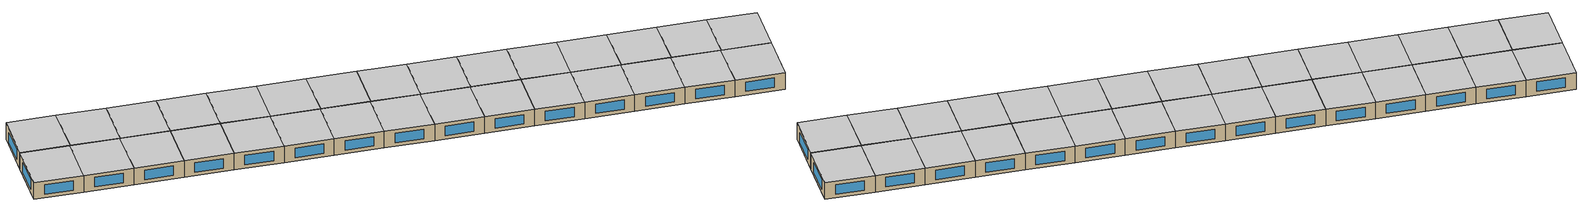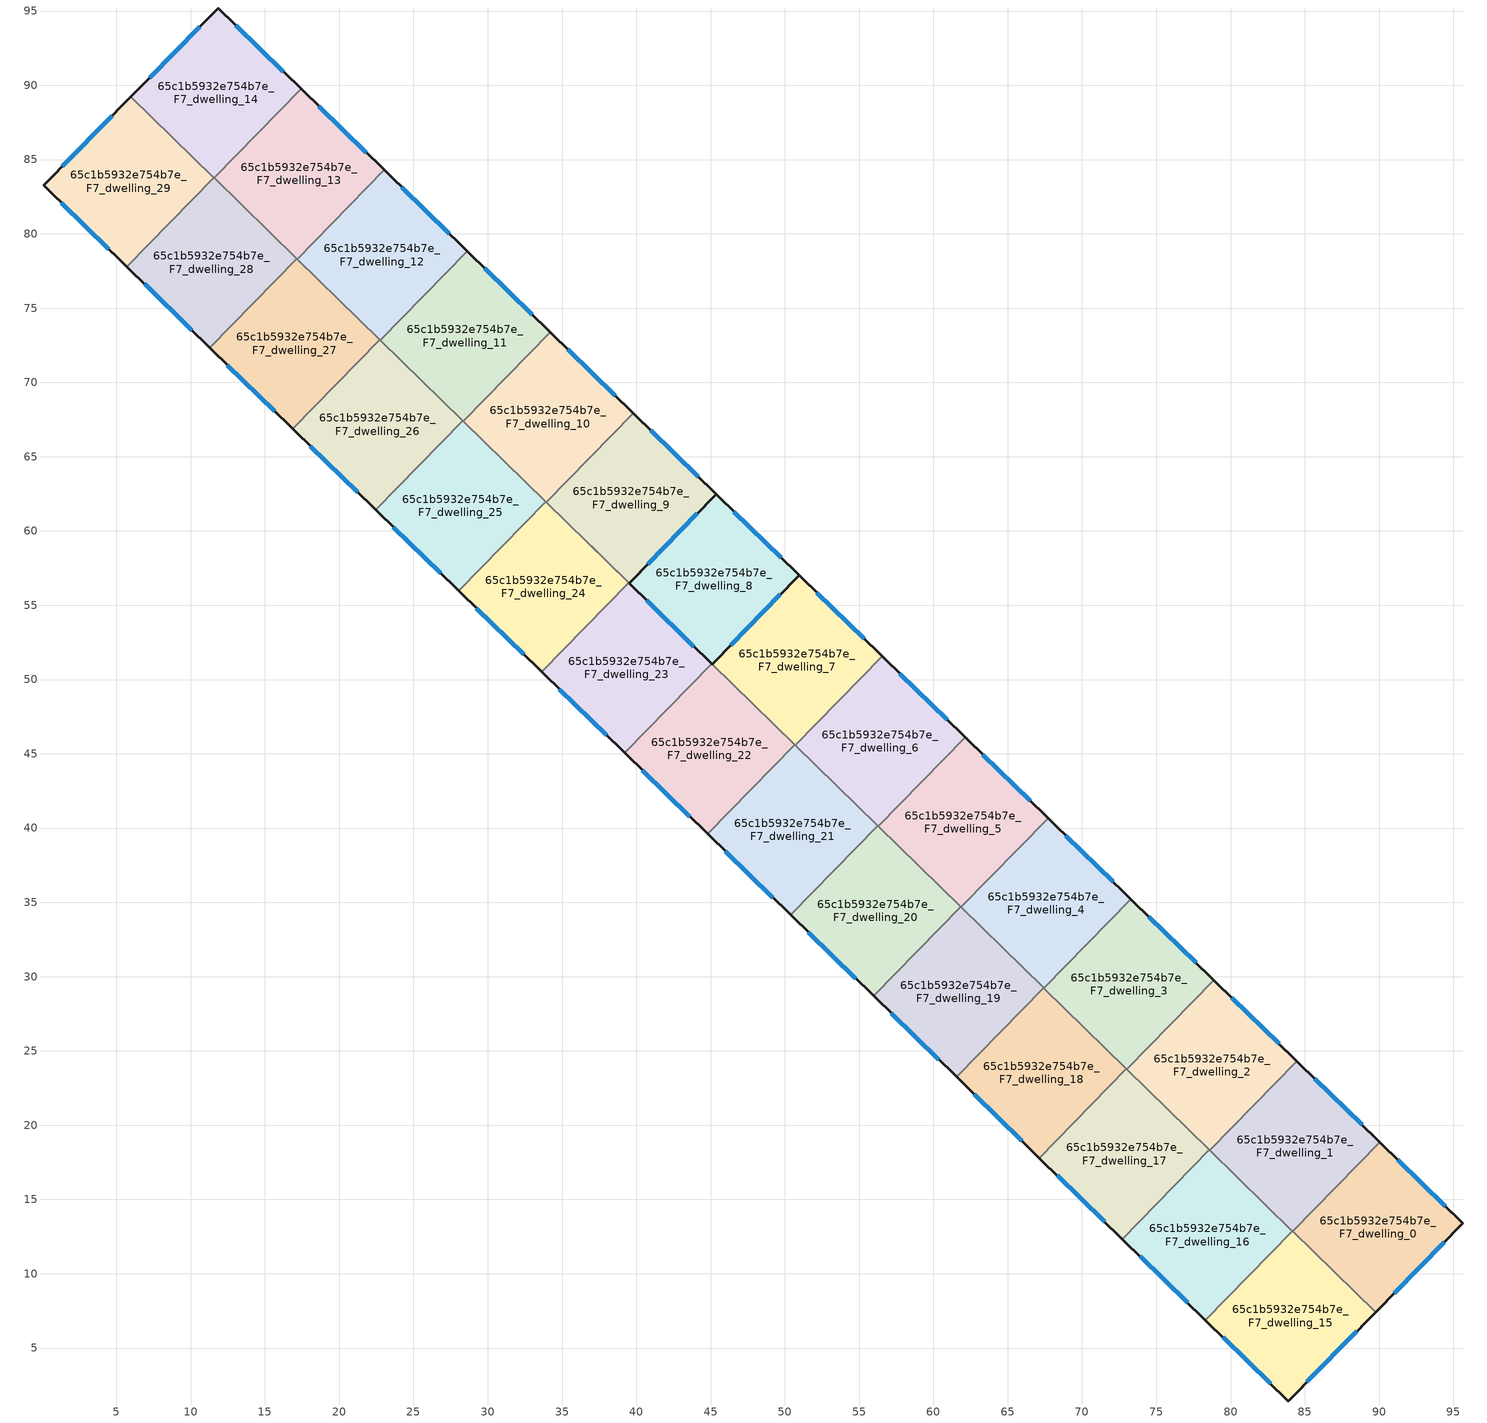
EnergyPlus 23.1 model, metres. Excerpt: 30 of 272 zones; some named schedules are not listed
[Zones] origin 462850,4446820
65c1b5932e754b7e_F7_dwelling_0
 floor to 65c1b5932e754b7e_F6_dwelling_0 (EU_floor_Construction): 95.65,13.39 89.76,7.41 84.19,12.85 90.05,18.85 z21
 wall outside (EU_wall_Construction): 89.76,7.41 95.65,13.39 90.05,18.85 z21:24
 wall to 65c1b5932e754b7e_F7_dwelling_1 (EU_wall_Construction): 90.05,18.85 84.19,12.85 z21:24
 wall to 65c1b5932e754b7e_F7_dwelling_15 (EU_wall_Construction): 84.19,12.85 89.76,7.41 z21:24
 window (EU_Window_Construction): 91.02,8.69 94.39,12.11 / 94.45,14.56 91.25,17.68 z21.64:23.36
 ceiling to 65c1b5932e754b7e_F8_dwelling_0 (EU_floor_Construction): 89.76,7.41 95.65,13.39 90.05,18.85 84.19,12.85 z24
65c1b5932e754b7e_F7_dwelling_1
 floor to 65c1b5932e754b7e_F6_dwelling_1 (EU_floor_Construction): 90.05,18.85 84.19,12.85 78.61,18.3 84.47,24.3 z21
 wall outside (EU_wall_Construction): 90.05,18.85 84.47,24.3 z21:24
 wall to 65c1b5932e754b7e_F7_dwelling_2 (EU_wall_Construction): 84.47,24.3 78.61,18.3 z21:24
 wall to 65c1b5932e754b7e_F7_dwelling_16 (EU_wall_Construction): 78.61,18.3 84.17,12.87 z21:24
 wall to 65c1b5932e754b7e_F7_dwelling_15 (EU_wall_Construction): 84.17,12.87 84.19,12.85 z21:24
 window (EU_Window_Construction): 88.86,20.02 85.66,23.13 z21.64:23.36
 ceiling to 65c1b5932e754b7e_F8_dwelling_1 (EU_floor_Construction): 84.19,12.85 90.05,18.85 84.47,24.3 78.61,18.3 z24
65c1b5932e754b7e_F7_dwelling_10
 floor to 65c1b5932e754b7e_F6_dwelling_10 (EU_floor_Construction): 39.79,67.93 33.93,61.94 28.34,67.39 34.2,73.39 z21
 wall outside (EU_wall_Construction): 39.79,67.93 34.2,73.39 z21:24
 wall to 65c1b5932e754b7e_F7_dwelling_9 (EU_wall_Construction): 33.93,61.94 39.79,67.93 z21:24
 wall to 65c1b5932e754b7e_F7_dwelling_11 (EU_wall_Construction): 34.2,73.39 28.34,67.39 z21:24
 wall to 65c1b5932e754b7e_F7_dwelling_25 (EU_wall_Construction): 28.34,67.39 33.9,61.97 z21:24
 wall to 65c1b5932e754b7e_F7_dwelling_24 (EU_wall_Construction): 33.9,61.97 33.93,61.94 z21:24
 window (EU_Window_Construction): 38.59,69.1 35.4,72.22 z21.64:23.36
 ceiling to 65c1b5932e754b7e_F8_dwelling_10 (EU_floor_Construction): 33.93,61.94 39.79,67.93 34.2,73.39 28.34,67.39 z24
65c1b5932e754b7e_F7_dwelling_11
 floor to 65c1b5932e754b7e_F6_dwelling_11 (EU_floor_Construction): 34.2,73.39 28.34,67.39 22.76,72.85 28.61,78.84 z21
 wall outside (EU_wall_Construction): 34.2,73.39 28.61,78.84 z21:24
 wall to 65c1b5932e754b7e_F7_dwelling_12 (EU_wall_Construction): 28.61,78.84 22.76,72.85 z21:24
 wall to 65c1b5932e754b7e_F7_dwelling_26 (EU_wall_Construction): 22.76,72.85 28.31,67.42 z21:24
 wall to 65c1b5932e754b7e_F7_dwelling_25 (EU_wall_Construction): 28.31,67.42 28.34,67.39 z21:24
 window (EU_Window_Construction): 33,74.56 29.81,77.68 z21.64:23.36
 ceiling to 65c1b5932e754b7e_F8_dwelling_11 (EU_floor_Construction): 28.34,67.39 34.2,73.39 28.61,78.84 22.76,72.85 z24
65c1b5932e754b7e_F7_dwelling_12
 floor to 65c1b5932e754b7e_F6_dwelling_12 (EU_floor_Construction): 28.61,78.84 22.76,72.85 17.17,78.31 23.02,84.3 z21
 wall outside (EU_wall_Construction): 28.61,78.84 23.02,84.3 z21:24
 wall to 65c1b5932e754b7e_F7_dwelling_13 (EU_wall_Construction): 23.02,84.3 17.17,78.31 z21:24
 wall to 65c1b5932e754b7e_F7_dwelling_27 (EU_wall_Construction): 17.17,78.31 22.73,72.88 z21:24
 wall to 65c1b5932e754b7e_F7_dwelling_26 (EU_wall_Construction): 22.73,72.88 22.76,72.85 z21:24
 window (EU_Window_Construction): 27.42,80.01 24.22,83.13 z21.64:23.36
 ceiling to 65c1b5932e754b7e_F8_dwelling_12 (EU_floor_Construction): 22.76,72.85 28.61,78.84 23.02,84.3 17.17,78.31 z24
65c1b5932e754b7e_F7_dwelling_13
 floor to 65c1b5932e754b7e_F6_dwelling_13 (EU_floor_Construction): 23.02,84.3 17.17,78.31 11.58,83.76 17.44,89.76 z21
 wall outside (EU_wall_Construction): 23.02,84.3 17.44,89.76 z21:24
 wall to 65c1b5932e754b7e_F7_dwelling_14 (EU_wall_Construction): 17.44,89.76 11.58,83.76 z21:24
 wall to 65c1b5932e754b7e_F7_dwelling_28 (EU_wall_Construction): 11.58,83.76 17.14,78.33 z21:24
 wall to 65c1b5932e754b7e_F7_dwelling_27 (EU_wall_Construction): 17.14,78.33 17.17,78.31 z21:24
 window (EU_Window_Construction): 21.83,85.47 18.63,88.59 z21.64:23.36
 ceiling to 65c1b5932e754b7e_F8_dwelling_13 (EU_floor_Construction): 17.17,78.31 23.02,84.3 17.44,89.76 11.58,83.76 z24
65c1b5932e754b7e_F7_dwelling_14
 floor to 65c1b5932e754b7e_F6_dwelling_14 (EU_floor_Construction): 17.44,89.76 11.58,83.76 5.98,89.23 11.86,95.2 z21
 wall outside (EU_wall_Construction): 17.44,89.76 11.86,95.2 5.98,89.23 z21:24
 wall to 65c1b5932e754b7e_F7_dwelling_29 (EU_wall_Construction): 5.98,89.23 11.56,83.79 z21:24
 wall to 65c1b5932e754b7e_F7_dwelling_28 (EU_wall_Construction): 11.56,83.79 11.58,83.76 z21:24
 window (EU_Window_Construction): 10.6,93.92 7.24,90.51 / 16.24,90.92 13.05,94.04 z21.64:23.36
 ceiling to 65c1b5932e754b7e_F8_dwelling_14 (EU_floor_Construction): 11.58,83.76 17.44,89.76 11.86,95.2 5.98,89.23 z24
65c1b5932e754b7e_F7_dwelling_15
 floor to 65c1b5932e754b7e_F6_dwelling_15 (EU_floor_Construction): 89.76,7.41 83.89,1.43 78.31,6.88 84.17,12.87 z21
 wall outside (EU_wall_Construction): 78.31,6.88 83.89,1.43 89.76,7.41 z21:24
 wall to 65c1b5932e754b7e_F7_dwelling_16 (EU_wall_Construction): 84.17,12.87 78.31,6.88 z21:24
 window (EU_Window_Construction): 85.15,2.71 88.51,6.13 / 79.51,5.71 82.69,2.6 z21.64:23.36
 ceiling to 65c1b5932e754b7e_F8_dwelling_15 (EU_floor_Construction): 83.89,1.43 89.76,7.41 84.17,12.87 78.31,6.88 z24
65c1b5932e754b7e_F7_dwelling_16
 floor to 65c1b5932e754b7e_F6_dwelling_16 (EU_floor_Construction): 84.17,12.87 78.31,6.88 72.73,12.33 78.58,18.33 z21
 wall outside (EU_wall_Construction): 72.73,12.33 78.31,6.88 z21:24
 wall to 65c1b5932e754b7e_F7_dwelling_17 (EU_wall_Construction): 78.58,18.33 72.73,12.33 z21:24
 wall to 65c1b5932e754b7e_F7_dwelling_2 (EU_wall_Construction): 78.61,18.3 78.58,18.33 z21:24
 window (EU_Window_Construction): 73.92,11.16 77.12,8.05 z21.64:23.36
 ceiling to 65c1b5932e754b7e_F8_dwelling_16 (EU_floor_Construction): 78.31,6.88 84.17,12.87 78.58,18.33 72.73,12.33 z24
65c1b5932e754b7e_F7_dwelling_17
 floor to 65c1b5932e754b7e_F6_dwelling_17 (EU_floor_Construction): 78.58,18.33 72.73,12.33 67.14,17.79 73,23.78 z21
 wall outside (EU_wall_Construction): 67.14,17.79 72.73,12.33 z21:24
 wall to 65c1b5932e754b7e_F7_dwelling_18 (EU_wall_Construction): 73,23.78 67.14,17.79 z21:24
 wall to 65c1b5932e754b7e_F7_dwelling_2 (EU_wall_Construction): 78.58,18.33 73.03,23.76 z21:24
 wall to 65c1b5932e754b7e_F7_dwelling_3 (EU_wall_Construction): 73.03,23.76 73,23.78 z21:24
 window (EU_Window_Construction): 68.34,16.62 71.53,13.5 z21.64:23.36
 ceiling to 65c1b5932e754b7e_F8_dwelling_17 (EU_floor_Construction): 72.73,12.33 78.58,18.33 73,23.78 67.14,17.79 z24
65c1b5932e754b7e_F7_dwelling_18
 floor to 65c1b5932e754b7e_F6_dwelling_18 (EU_floor_Construction): 73,23.78 67.14,17.79 61.56,23.24 67.41,29.24 z21
 wall outside (EU_wall_Construction): 61.56,23.24 67.14,17.79 z21:24
 wall to 65c1b5932e754b7e_F7_dwelling_19 (EU_wall_Construction): 67.41,29.24 61.56,23.24 z21:24
 wall to 65c1b5932e754b7e_F7_dwelling_3 (EU_wall_Construction): 73,23.78 67.44,29.21 z21:24
 wall to 65c1b5932e754b7e_F7_dwelling_4 (EU_wall_Construction): 67.44,29.21 67.41,29.24 z21:24
 window (EU_Window_Construction): 62.75,22.07 65.94,18.96 z21.64:23.36
 ceiling to 65c1b5932e754b7e_F8_dwelling_18 (EU_floor_Construction): 67.14,17.79 73,23.78 67.41,29.24 61.56,23.24 z24
65c1b5932e754b7e_F7_dwelling_19
 floor to 65c1b5932e754b7e_F6_dwelling_19 (EU_floor_Construction): 67.41,29.24 61.56,23.24 55.97,28.7 61.83,34.69 z21
 wall outside (EU_wall_Construction): 55.97,28.7 61.56,23.24 z21:24
 wall to 65c1b5932e754b7e_F7_dwelling_20 (EU_wall_Construction): 61.83,34.69 55.97,28.7 z21:24
 wall to 65c1b5932e754b7e_F7_dwelling_4 (EU_wall_Construction): 67.41,29.24 61.86,34.66 z21:24
 wall to 65c1b5932e754b7e_F7_dwelling_5 (EU_wall_Construction): 61.86,34.66 61.83,34.69 z21:24
 window (EU_Window_Construction): 57.17,27.53 60.36,24.41 z21.64:23.36
 ceiling to 65c1b5932e754b7e_F8_dwelling_19 (EU_floor_Construction): 61.56,23.24 67.41,29.24 61.83,34.69 55.97,28.7 z24
65c1b5932e754b7e_F7_dwelling_2
 floor to 65c1b5932e754b7e_F6_dwelling_2 (EU_floor_Construction): 84.47,24.3 78.61,18.3 73.03,23.75 78.88,29.75 z21
 wall outside (EU_wall_Construction): 84.47,24.3 78.88,29.75 z21:24
 wall to 65c1b5932e754b7e_F7_dwelling_3 (EU_wall_Construction): 78.88,29.75 73.03,23.75 z21:24
 window (EU_Window_Construction): 83.27,25.47 80.08,28.59 z21.64:23.36
 ceiling to 65c1b5932e754b7e_F8_dwelling_2 (EU_floor_Construction): 78.61,18.3 84.47,24.3 78.88,29.75 73.03,23.75 z24
65c1b5932e754b7e_F7_dwelling_20
 floor to 65c1b5932e754b7e_F6_dwelling_20 (EU_floor_Construction): 61.83,34.69 55.97,28.7 50.38,34.15 56.24,40.15 z21
 wall outside (EU_wall_Construction): 50.38,34.15 55.97,28.7 z21:24
 wall to 65c1b5932e754b7e_F7_dwelling_21 (EU_wall_Construction): 56.24,40.15 50.38,34.15 z21:24
 wall to 65c1b5932e754b7e_F7_dwelling_5 (EU_wall_Construction): 61.83,34.69 56.27,40.12 z21:24
 wall to 65c1b5932e754b7e_F7_dwelling_6 (EU_wall_Construction): 56.27,40.12 56.24,40.15 z21:24
 window (EU_Window_Construction): 51.58,32.98 54.77,29.87 z21.64:23.36
 ceiling to 65c1b5932e754b7e_F8_dwelling_20 (EU_floor_Construction): 55.97,28.7 61.83,34.69 56.24,40.15 50.38,34.15 z24
65c1b5932e754b7e_F7_dwelling_21
 floor to 65c1b5932e754b7e_F6_dwelling_21 (EU_floor_Construction): 56.24,40.15 50.38,34.15 44.8,39.61 50.66,45.6 z21
 wall outside (EU_wall_Construction): 44.8,39.61 50.38,34.15 z21:24
 wall to 65c1b5932e754b7e_F7_dwelling_22 (EU_wall_Construction): 50.66,45.6 44.8,39.61 z21:24
 wall to 65c1b5932e754b7e_F7_dwelling_6 (EU_wall_Construction): 56.24,40.15 50.69,45.57 z21:24
 wall to 65c1b5932e754b7e_F7_dwelling_7 (EU_wall_Construction): 50.69,45.57 50.66,45.6 z21:24
 window (EU_Window_Construction): 46,38.44 49.19,35.32 z21.64:23.36
 ceiling to 65c1b5932e754b7e_F8_dwelling_21 (EU_floor_Construction): 50.38,34.15 56.24,40.15 50.66,45.6 44.8,39.61 z24
65c1b5932e754b7e_F7_dwelling_22
 floor to 65c1b5932e754b7e_F6_dwelling_22 (EU_floor_Construction): 50.66,45.6 44.8,39.61 39.21,45.06 45.07,51.06 z21
 wall outside (EU_wall_Construction): 39.21,45.06 44.8,39.61 / 45.1,51.03 45.07,51.06 z21:24
 wall to 65c1b5932e754b7e_F7_dwelling_23 (EU_wall_Construction): 45.07,51.06 39.21,45.06 z21:24
 wall to 65c1b5932e754b7e_F7_dwelling_7 (EU_wall_Construction): 50.66,45.6 45.1,51.03 z21:24
 window (EU_Window_Construction): 40.41,43.89 43.6,40.78 z21.64:23.36
 ceiling to 65c1b5932e754b7e_F8_dwelling_22 (EU_floor_Construction): 44.8,39.61 50.66,45.6 45.07,51.06 39.21,45.06 z24
65c1b5932e754b7e_F7_dwelling_23
 floor to 65c1b5932e754b7e_F6_dwelling_23 (EU_floor_Construction): 45.07,51.06 39.21,45.06 33.63,50.52 39.48,56.51 z21
 wall outside (EU_wall_Construction): 33.63,50.52 39.21,45.06 / 45.07,51.06 39.52,56.48 z21:24
 wall to 65c1b5932e754b7e_F7_dwelling_24 (EU_wall_Construction): 39.48,56.51 33.63,50.52 z21:24
 wall to 65c1b5932e754b7e_F7_dwelling_8 (EU_wall_Construction): 39.52,56.48 39.48,56.51 z21:24
 window (EU_Window_Construction): 34.82,49.35 38.02,46.23 / 43.88,52.22 40.71,55.32 z21.64:23.36
 ceiling to 65c1b5932e754b7e_F8_dwelling_23 (EU_floor_Construction): 39.21,45.06 45.07,51.06 39.48,56.51 33.63,50.52 z24
65c1b5932e754b7e_F7_dwelling_24
 floor to 65c1b5932e754b7e_F6_dwelling_24 (EU_floor_Construction): 39.48,56.51 33.63,50.52 28.04,55.97 33.9,61.97 z21
 wall outside (EU_wall_Construction): 28.04,55.97 33.63,50.52 z21:24
 wall to 65c1b5932e754b7e_F7_dwelling_25 (EU_wall_Construction): 33.9,61.97 28.04,55.97 z21:24
 wall to 65c1b5932e754b7e_F7_dwelling_9 (EU_wall_Construction): 39.48,56.51 33.93,61.94 z21:24
 window (EU_Window_Construction): 29.24,54.81 32.43,51.69 z21.64:23.36
 ceiling to 65c1b5932e754b7e_F8_dwelling_24 (EU_floor_Construction): 33.63,50.52 39.48,56.51 33.9,61.97 28.04,55.97 z24
65c1b5932e754b7e_F7_dwelling_25
 floor to 65c1b5932e754b7e_F6_dwelling_25 (EU_floor_Construction): 33.9,61.97 28.04,55.97 22.46,61.43 28.31,67.42 z21
 wall outside (EU_wall_Construction): 22.46,61.43 28.04,55.97 z21:24
 wall to 65c1b5932e754b7e_F7_dwelling_26 (EU_wall_Construction): 28.31,67.42 22.46,61.43 z21:24
 window (EU_Window_Construction): 23.65,60.26 26.85,57.14 z21.64:23.36
 ceiling to 65c1b5932e754b7e_F8_dwelling_25 (EU_floor_Construction): 28.04,55.97 33.9,61.97 28.31,67.42 22.46,61.43 z24
65c1b5932e754b7e_F7_dwelling_26
 floor to 65c1b5932e754b7e_F6_dwelling_26 (EU_floor_Construction): 28.31,67.42 22.46,61.43 16.87,66.88 22.73,72.88 z21
 wall outside (EU_wall_Construction): 16.87,66.88 22.46,61.43 z21:24
 wall to 65c1b5932e754b7e_F7_dwelling_27 (EU_wall_Construction): 22.73,72.88 16.87,66.88 z21:24
 window (EU_Window_Construction): 18.07,65.72 21.26,62.6 z21.64:23.36
 ceiling to 65c1b5932e754b7e_F8_dwelling_26 (EU_floor_Construction): 22.46,61.43 28.31,67.42 22.73,72.88 16.87,66.88 z24
65c1b5932e754b7e_F7_dwelling_27
 floor to 65c1b5932e754b7e_F6_dwelling_27 (EU_floor_Construction): 22.73,72.88 16.87,66.88 11.28,72.34 17.14,78.33 z21
 wall outside (EU_wall_Construction): 11.28,72.34 16.87,66.88 z21:24
 wall to 65c1b5932e754b7e_F7_dwelling_28 (EU_wall_Construction): 17.14,78.33 11.28,72.34 z21:24
 window (EU_Window_Construction): 12.48,71.17 15.67,68.05 z21.64:23.36
 ceiling to 65c1b5932e754b7e_F8_dwelling_27 (EU_floor_Construction): 16.87,66.88 22.73,72.88 17.14,78.33 11.28,72.34 z24
65c1b5932e754b7e_F7_dwelling_28
 floor to 65c1b5932e754b7e_F6_dwelling_28 (EU_floor_Construction): 17.14,78.33 11.28,72.34 5.7,77.79 11.55,83.79 z21
 wall outside (EU_wall_Construction): 5.7,77.79 11.28,72.34 z21:24
 wall to 65c1b5932e754b7e_F7_dwelling_29 (EU_wall_Construction): 11.55,83.79 5.7,77.79 z21:24
 window (EU_Window_Construction): 6.9,76.63 10.09,73.51 z21.64:23.36
 ceiling to 65c1b5932e754b7e_F8_dwelling_28 (EU_floor_Construction): 11.28,72.34 17.14,78.33 11.55,83.79 5.7,77.79 z24
65c1b5932e754b7e_F7_dwelling_29
 floor to 65c1b5932e754b7e_F6_dwelling_29 (EU_floor_Construction): 11.55,83.79 5.7,77.79 0.1,83.26 5.98,89.23 z21
 wall outside (EU_wall_Construction): 5.98,89.23 0.1,83.26 5.7,77.79 z21:24
 window (EU_Window_Construction): 1.3,82.09 4.5,78.96 / 4.72,87.95 1.36,84.54 z21.64:23.36
 ceiling to 65c1b5932e754b7e_F8_dwelling_29 (EU_floor_Construction): 5.7,77.79 11.55,83.79 5.98,89.23 0.1,83.26 z24
65c1b5932e754b7e_F7_dwelling_3
 floor to 65c1b5932e754b7e_F6_dwelling_3 (EU_floor_Construction): 78.88,29.75 73.03,23.75 67.44,29.21 73.3,35.21 z21
 wall outside (EU_wall_Construction): 78.88,29.75 73.3,35.21 z21:24
 wall to 65c1b5932e754b7e_F7_dwelling_4 (EU_wall_Construction): 73.3,35.21 67.44,29.21 z21:24
 window (EU_Window_Construction): 77.69,30.92 74.5,34.04 z21.64:23.36
 ceiling to 65c1b5932e754b7e_F8_dwelling_3 (EU_floor_Construction): 73.03,23.75 78.88,29.75 73.3,35.21 67.44,29.21 z24
65c1b5932e754b7e_F7_dwelling_4
 floor to 65c1b5932e754b7e_F6_dwelling_4 (EU_floor_Construction): 73.3,35.21 67.44,29.21 61.86,34.66 67.72,40.66 z21
 wall outside (EU_wall_Construction): 73.3,35.21 67.72,40.66 z21:24
 wall to 65c1b5932e754b7e_F7_dwelling_5 (EU_wall_Construction): 67.72,40.66 61.86,34.66 z21:24
 window (EU_Window_Construction): 72.1,36.37 68.91,39.49 z21.64:23.36
 ceiling to 65c1b5932e754b7e_F8_dwelling_4 (EU_floor_Construction): 67.44,29.21 73.3,35.21 67.72,40.66 61.86,34.66 z24
65c1b5932e754b7e_F7_dwelling_5
 floor to 65c1b5932e754b7e_F6_dwelling_5 (EU_floor_Construction): 67.72,40.66 61.86,34.66 56.27,40.12 62.13,46.11 z21
 wall outside (EU_wall_Construction): 67.72,40.66 62.13,46.11 z21:24
 wall to 65c1b5932e754b7e_F7_dwelling_6 (EU_wall_Construction): 62.13,46.11 56.27,40.12 z21:24
 window (EU_Window_Construction): 66.52,41.83 63.33,44.95 z21.64:23.36
 ceiling to 65c1b5932e754b7e_F8_dwelling_5 (EU_floor_Construction): 61.86,34.66 67.72,40.66 62.13,46.11 56.27,40.12 z24
65c1b5932e754b7e_F7_dwelling_6
 floor to 65c1b5932e754b7e_F6_dwelling_6 (EU_floor_Construction): 62.13,46.11 56.27,40.12 50.69,45.57 56.54,51.57 z21
 wall outside (EU_wall_Construction): 62.13,46.11 56.54,51.57 z21:24
 wall to 65c1b5932e754b7e_F7_dwelling_7 (EU_wall_Construction): 56.54,51.57 50.69,45.57 z21:24
 window (EU_Window_Construction): 60.93,47.28 57.74,50.4 z21.64:23.36
 ceiling to 65c1b5932e754b7e_F8_dwelling_6 (EU_floor_Construction): 56.27,40.12 62.13,46.11 56.54,51.57 50.69,45.57 z24
65c1b5932e754b7e_F7_dwelling_7
 floor to 65c1b5932e754b7e_F6_dwelling_7 (EU_floor_Construction): 56.54,51.57 50.69,45.57 45.1,51.03 50.96,57.02 z21
 wall outside (EU_wall_Construction): 56.54,51.57 50.96,57.02 45.1,51.03 z21:24
 window (EU_Window_Construction): 49.7,55.74 46.36,52.31 / 55.35,52.74 52.16,55.85 z21.64:23.36
 ceiling to 65c1b5932e754b7e_F8_dwelling_7 (EU_floor_Construction): 50.69,45.57 56.54,51.57 50.96,57.02 45.1,51.03 z24
65c1b5932e754b7e_F7_dwelling_8
 floor to 65c1b5932e754b7e_F6_dwelling_8 (EU_floor_Construction): 50.96,57.02 45.1,51.03 45.07,51.06 39.52,56.48 45.37,62.48 z21
 wall outside (EU_wall_Construction): 45.07,51.06 45.1,51.03 50.96,57.02 45.37,62.48 39.52,56.48 45.07,51.06 z21:24
 wall to 65c1b5932e754b7e_F7_dwelling_9 (EU_wall_Construction): 39.52,56.48 39.48,56.51 z21:24
 wall adiabatic (EU_wall_Construction): 36.09,59.83 39.48,56.51 / 36.09,59.83 39.48,56.51 z21:24
 window (EU_Window_Construction): 46.36,52.31 49.7,55.74 / 49.76,58.19 46.57,61.31 / 44.12,61.19 40.77,57.77 / 40.71,55.32 43.88,52.22 z21.64:23.36
 ceiling to 65c1b5932e754b7e_F8_dwelling_8 (EU_floor_Construction): 45.1,51.03 50.96,57.02 45.37,62.48 39.52,56.48 45.07,51.06 z24
65c1b5932e754b7e_F7_dwelling_9
 floor to 65c1b5932e754b7e_F6_dwelling_9 (EU_floor_Construction): 45.37,62.48 39.52,56.48 33.93,61.94 39.79,67.93 z21
 wall outside (EU_wall_Construction): 39.52,56.48 45.37,62.48 39.79,67.93 z21:24
 window (EU_Window_Construction): 40.77,57.77 44.12,61.19 / 44.18,63.65 40.98,66.76 z21.64:23.36
 ceiling to 65c1b5932e754b7e_F8_dwelling_9 (EU_floor_Construction): 39.52,56.48 45.37,62.48 39.79,67.93 33.93,61.94 z24
[Building]
EU S2 Campaign: North Axis=0; Terrain=City; Solar Distribution=FullExterior
[Site:Location]
Yerevan-Zvartnots.Intl.AP: Latitude=40.15; Longitude=44.383; Time Zone=4; Elevation=854
[SizingPeriod:WeatherFileDays]
AnnualSizingPeriod: Begin Month=1; Begin Day of Month=1; End Month=12; End Day of Month=31; Day of Week for Start Day=Monday; Use Weather File Daylight Saving Period=No; Use Weather File Rain and Snow Indicators=No
[MATERIAL]
EU_InternalMass_Material: Roughness=MediumRough; Thickness=0.1; Conductivity=1; Density=1800; Specific Heat=900; Thermal Absorptance=0.9; Solar Absorptance=0.7; Visible Absorptance=0.7
[MATERIAL:NOMASS] Roughness=MediumRough; Thermal Absorptance=0.9; Solar Absorptance=0.7; Visible Absorptance=0.7
Name | Thermal Resistance
EU_wall_NoMass | 1.05043
EU_floor_NoMass | 0.478065
[WINDOWMATERIAL:SIMPLEGLAZINGSYSTEM]
EU_Window_SimpleGlazing: UFactor=2.5566; Solar Heat Gain Coefficient=0.75; Visible Transmittance=0.75
[CONSTRUCTION]
EU_wall_Construction: EU_wall_NoMass
EU_floor_Construction: EU_floor_NoMass
EU_Window_Construction: EU_Window_SimpleGlazing
EU_InternalMass_Construction: EU_InternalMass_Material
[ZONE] Type=1; Multiplier=1; Ceiling Height=autocalculate; Floor Area=autocalculate; Part of Total Floor Area=Yes
Name | Volume
65c1b5932e754b7e_F7_dwelling_0 | 196.303
65c1b5932e754b7e_F7_dwelling_1 | 196.307
65c1b5932e754b7e_F7_dwelling_10; 65c1b5932e754b7e_F7_dwelling_11 | 196.3
65c1b5932e754b7e_F7_dwelling_12; 65c1b5932e754b7e_F7_dwelling_8 | 196.319
65c1b5932e754b7e_F7_dwelling_13 | 196.302
65c1b5932e754b7e_F7_dwelling_14; 65c1b5932e754b7e_F7_dwelling_19; 65c1b5932e754b7e_F7_dwelling_24 | 196.315
65c1b5932e754b7e_F7_dwelling_15; 65c1b5932e754b7e_F7_dwelling_29 | 196.293
65c1b5932e754b7e_F7_dwelling_16; 65c1b5932e754b7e_F7_dwelling_17; 65c1b5932e754b7e_F7_dwelling_18; 65c1b5932e754b7e_F7_dwelling_28 | 196.297
65c1b5932e754b7e_F7_dwelling_2 | 196.308
65c1b5932e754b7e_F7_dwelling_20; 65c1b5932e754b7e_F7_dwelling_27 | 196.314
65c1b5932e754b7e_F7_dwelling_21; 65c1b5932e754b7e_F7_dwelling_7 | 196.296
65c1b5932e754b7e_F7_dwelling_22 | 196.321
65c1b5932e754b7e_F7_dwelling_23 | 196.299
65c1b5932e754b7e_F7_dwelling_25 | 196.279
65c1b5932e754b7e_F7_dwelling_26 | 196.332
65c1b5932e754b7e_F7_dwelling_3 | 196.31
65c1b5932e754b7e_F7_dwelling_4 | 196.311
65c1b5932e754b7e_F7_dwelling_5 | 196.329
65c1b5932e754b7e_F7_dwelling_6 | 196.313
65c1b5932e754b7e_F7_dwelling_9 | 196.294
[INTERNALMASS] Construction=EU_InternalMass_Construction
Name | Zone or ZoneList | Surface Area
65c1b5932e754b7e_F7_dwelling_0_EU_InternalMass | 65c1b5932e754b7e_F7_dwelling_0 | 65.4342
65c1b5932e754b7e_F7_dwelling_1_EU_InternalMass | 65c1b5932e754b7e_F7_dwelling_1 | 65.4358
65c1b5932e754b7e_F7_dwelling_2_EU_InternalMass | 65c1b5932e754b7e_F7_dwelling_2 | 65.4361
65c1b5932e754b7e_F7_dwelling_3_EU_InternalMass | 65c1b5932e754b7e_F7_dwelling_3 | 65.4366
65c1b5932e754b7e_F7_dwelling_4_EU_InternalMass | 65c1b5932e754b7e_F7_dwelling_4 | 65.4369
65c1b5932e754b7e_F7_dwelling_5_EU_InternalMass | 65c1b5932e754b7e_F7_dwelling_5 | 65.443
65c1b5932e754b7e_F7_dwelling_6_EU_InternalMass | 65c1b5932e754b7e_F7_dwelling_6 | 65.4376
65c1b5932e754b7e_F7_dwelling_7_EU_InternalMass | 65c1b5932e754b7e_F7_dwelling_7 | 65.432
65c1b5932e754b7e_F7_dwelling_8_EU_InternalMass | 65c1b5932e754b7e_F7_dwelling_8 | 65.4443
65c1b5932e754b7e_F7_dwelling_9_EU_InternalMass | 65c1b5932e754b7e_F7_dwelling_9 | 65.4328
65c1b5932e754b7e_F7_dwelling_10_EU_InternalMass | 65c1b5932e754b7e_F7_dwelling_10 | 65.4332
65c1b5932e754b7e_F7_dwelling_11_EU_InternalMass | 65c1b5932e754b7e_F7_dwelling_11 | 65.4335
65c1b5932e754b7e_F7_dwelling_12_EU_InternalMass | 65c1b5932e754b7e_F7_dwelling_12 | 65.4396
65c1b5932e754b7e_F7_dwelling_13_EU_InternalMass | 65c1b5932e754b7e_F7_dwelling_13 | 65.434
65c1b5932e754b7e_F7_dwelling_14_EU_InternalMass | 65c1b5932e754b7e_F7_dwelling_14 | 65.4386
65c1b5932e754b7e_F7_dwelling_15_EU_InternalMass | 65c1b5932e754b7e_F7_dwelling_15 | 65.431
65c1b5932e754b7e_F7_dwelling_16_EU_InternalMass | 65c1b5932e754b7e_F7_dwelling_16 | 65.4325
65c1b5932e754b7e_F7_dwelling_17_EU_InternalMass | 65c1b5932e754b7e_F7_dwelling_17 | 65.4324
65c1b5932e754b7e_F7_dwelling_18_EU_InternalMass | 65c1b5932e754b7e_F7_dwelling_18 | 65.4321
65c1b5932e754b7e_F7_dwelling_19_EU_InternalMass | 65c1b5932e754b7e_F7_dwelling_19 | 65.4381
65c1b5932e754b7e_F7_dwelling_20_EU_InternalMass | 65c1b5932e754b7e_F7_dwelling_20 | 65.4381
65c1b5932e754b7e_F7_dwelling_21_EU_InternalMass | 65c1b5932e754b7e_F7_dwelling_21 | 65.4321
65c1b5932e754b7e_F7_dwelling_22_EU_InternalMass | 65c1b5932e754b7e_F7_dwelling_22 | 65.4381
65c1b5932e754b7e_F7_dwelling_23_EU_InternalMass | 65c1b5932e754b7e_F7_dwelling_23 | 65.4324
65c1b5932e754b7e_F7_dwelling_24_EU_InternalMass | 65c1b5932e754b7e_F7_dwelling_24 | 65.4383
65c1b5932e754b7e_F7_dwelling_25_EU_InternalMass | 65c1b5932e754b7e_F7_dwelling_25 | 65.4263
65c1b5932e754b7e_F7_dwelling_26_EU_InternalMass | 65c1b5932e754b7e_F7_dwelling_26 | 65.444
65c1b5932e754b7e_F7_dwelling_27_EU_InternalMass | 65c1b5932e754b7e_F7_dwelling_27 | 65.4381
65c1b5932e754b7e_F7_dwelling_28_EU_InternalMass | 65c1b5932e754b7e_F7_dwelling_28 | 65.4324
65c1b5932e754b7e_F7_dwelling_29_EU_InternalMass | 65c1b5932e754b7e_F7_dwelling_29 | 65.4308
[OTHEREQUIPMENT] Fuel Type=Electricity; Design Level Calculation Method=Watts/Area; Power per Zone Floor Area=1; Fraction Latent=0; Fraction Radiant=0; Fraction Lost=0; Carbon Dioxide Generation Rate=0; EndUse Subcategory=EU_Step8_InternalGains
Name | Zone or ZoneList or Space or SpaceList | Schedule
EU_Step8_InternalGain_65c1b5932e754b7e_F7_dwelling_0_f000 | 65c1b5932e754b7e_F7_dwelling_0 | EU_Step8_GainSchedule_65c1b5932e754b7e_F7_dwelling_0_f000
EU_Step8_InternalGain_65c1b5932e754b7e_F7_dwelling_1_f000 | 65c1b5932e754b7e_F7_dwelling_1 | EU_Step8_GainSchedule_65c1b5932e754b7e_F7_dwelling_1_f000
EU_Step8_InternalGain_65c1b5932e754b7e_F7_dwelling_2_f000 | 65c1b5932e754b7e_F7_dwelling_2 | EU_Step8_GainSchedule_65c1b5932e754b7e_F7_dwelling_2_f000
EU_Step8_InternalGain_65c1b5932e754b7e_F7_dwelling_3_f000 | 65c1b5932e754b7e_F7_dwelling_3 | EU_Step8_GainSchedule_65c1b5932e754b7e_F7_dwelling_3_f000
EU_Step8_InternalGain_65c1b5932e754b7e_F7_dwelling_4_f000 | 65c1b5932e754b7e_F7_dwelling_4 | EU_Step8_GainSchedule_65c1b5932e754b7e_F7_dwelling_4_f000
EU_Step8_InternalGain_65c1b5932e754b7e_F7_dwelling_5_f000 | 65c1b5932e754b7e_F7_dwelling_5 | EU_Step8_GainSchedule_65c1b5932e754b7e_F7_dwelling_5_f000
EU_Step8_InternalGain_65c1b5932e754b7e_F7_dwelling_6_f000 | 65c1b5932e754b7e_F7_dwelling_6 | EU_Step8_GainSchedule_65c1b5932e754b7e_F7_dwelling_6_f000
EU_Step8_InternalGain_65c1b5932e754b7e_F7_dwelling_7_f000 | 65c1b5932e754b7e_F7_dwelling_7 | EU_Step8_GainSchedule_65c1b5932e754b7e_F7_dwelling_7_f000
EU_Step8_InternalGain_65c1b5932e754b7e_F7_dwelling_8_f000 | 65c1b5932e754b7e_F7_dwelling_8 | EU_Step8_GainSchedule_65c1b5932e754b7e_F7_dwelling_8_f000
EU_Step8_InternalGain_65c1b5932e754b7e_F7_dwelling_9_f000 | 65c1b5932e754b7e_F7_dwelling_9 | EU_Step8_GainSchedule_65c1b5932e754b7e_F7_dwelling_9_f000
EU_Step8_InternalGain_65c1b5932e754b7e_F7_dwelling_10_f000 | 65c1b5932e754b7e_F7_dwelling_10 | EU_Step8_GainSchedule_65c1b5932e754b7e_F7_dwelling_10_f000
EU_Step8_InternalGain_65c1b5932e754b7e_F7_dwelling_11_f000 | 65c1b5932e754b7e_F7_dwelling_11 | EU_Step8_GainSchedule_65c1b5932e754b7e_F7_dwelling_11_f000
EU_Step8_InternalGain_65c1b5932e754b7e_F7_dwelling_12_f000 | 65c1b5932e754b7e_F7_dwelling_12 | EU_Step8_GainSchedule_65c1b5932e754b7e_F7_dwelling_12_f000
EU_Step8_InternalGain_65c1b5932e754b7e_F7_dwelling_13_f000 | 65c1b5932e754b7e_F7_dwelling_13 | EU_Step8_GainSchedule_65c1b5932e754b7e_F7_dwelling_13_f000
EU_Step8_InternalGain_65c1b5932e754b7e_F7_dwelling_14_f000 | 65c1b5932e754b7e_F7_dwelling_14 | EU_Step8_GainSchedule_65c1b5932e754b7e_F7_dwelling_14_f000
EU_Step8_InternalGain_65c1b5932e754b7e_F7_dwelling_15_f000 | 65c1b5932e754b7e_F7_dwelling_15 | EU_Step8_GainSchedule_65c1b5932e754b7e_F7_dwelling_15_f000
EU_Step8_InternalGain_65c1b5932e754b7e_F7_dwelling_16_f000 | 65c1b5932e754b7e_F7_dwelling_16 | EU_Step8_GainSchedule_65c1b5932e754b7e_F7_dwelling_16_f000
EU_Step8_InternalGain_65c1b5932e754b7e_F7_dwelling_17_f000 | 65c1b5932e754b7e_F7_dwelling_17 | EU_Step8_GainSchedule_65c1b5932e754b7e_F7_dwelling_17_f000
EU_Step8_InternalGain_65c1b5932e754b7e_F7_dwelling_18_f000 | 65c1b5932e754b7e_F7_dwelling_18 | EU_Step8_GainSchedule_65c1b5932e754b7e_F7_dwelling_18_f000
EU_Step8_InternalGain_65c1b5932e754b7e_F7_dwelling_19_f000 | 65c1b5932e754b7e_F7_dwelling_19 | EU_Step8_GainSchedule_65c1b5932e754b7e_F7_dwelling_19_f000
EU_Step8_InternalGain_65c1b5932e754b7e_F7_dwelling_20_f000 | 65c1b5932e754b7e_F7_dwelling_20 | EU_Step8_GainSchedule_65c1b5932e754b7e_F7_dwelling_20_f000
EU_Step8_InternalGain_65c1b5932e754b7e_F7_dwelling_21_f000 | 65c1b5932e754b7e_F7_dwelling_21 | EU_Step8_GainSchedule_65c1b5932e754b7e_F7_dwelling_21_f000
EU_Step8_InternalGain_65c1b5932e754b7e_F7_dwelling_22_f000 | 65c1b5932e754b7e_F7_dwelling_22 | EU_Step8_GainSchedule_65c1b5932e754b7e_F7_dwelling_22_f000
EU_Step8_InternalGain_65c1b5932e754b7e_F7_dwelling_23_f000 | 65c1b5932e754b7e_F7_dwelling_23 | EU_Step8_GainSchedule_65c1b5932e754b7e_F7_dwelling_23_f000
EU_Step8_InternalGain_65c1b5932e754b7e_F7_dwelling_24_f000 | 65c1b5932e754b7e_F7_dwelling_24 | EU_Step8_GainSchedule_65c1b5932e754b7e_F7_dwelling_24_f000
EU_Step8_InternalGain_65c1b5932e754b7e_F7_dwelling_25_f000 | 65c1b5932e754b7e_F7_dwelling_25 | EU_Step8_GainSchedule_65c1b5932e754b7e_F7_dwelling_25_f000
EU_Step8_InternalGain_65c1b5932e754b7e_F7_dwelling_26_f000 | 65c1b5932e754b7e_F7_dwelling_26 | EU_Step8_GainSchedule_65c1b5932e754b7e_F7_dwelling_26_f000
EU_Step8_InternalGain_65c1b5932e754b7e_F7_dwelling_27_f000 | 65c1b5932e754b7e_F7_dwelling_27 | EU_Step8_GainSchedule_65c1b5932e754b7e_F7_dwelling_27_f000
EU_Step8_InternalGain_65c1b5932e754b7e_F7_dwelling_28_f000 | 65c1b5932e754b7e_F7_dwelling_28 | EU_Step8_GainSchedule_65c1b5932e754b7e_F7_dwelling_28_f000
EU_Step8_InternalGain_65c1b5932e754b7e_F7_dwelling_29_f000 | 65c1b5932e754b7e_F7_dwelling_29 | EU_Step8_GainSchedule_65c1b5932e754b7e_F7_dwelling_29_f000
[ZONEVENTILATION:DESIGNFLOWRATE] Schedule=EU_AlwaysOn; Design Flow Rate Calculation Method=AirChanges/Hour; Air Changes per Hour=0.557805; Ventilation Type=Natural; Fan Pressure Rise=0; Fan Total Efficiency=1; Constant Term Coefficient=1; Temperature Term Coefficient=0; Velocity Term Coefficient=0; Velocity Squared Term Coefficient=0; Minimum Indoor Temperature=-100; Maximum Indoor Temperature=100; Delta Temperature=-100; Minimum Outdoor Temperature=-100; Maximum Outdoor Temperature=100; Maximum Wind Speed=40
Name | Zone or ZoneList or Space or SpaceList
EU_ConstantAir_65c1b5932e754b7e_F7_dwelling_0 | 65c1b5932e754b7e_F7_dwelling_0
EU_ConstantAir_65c1b5932e754b7e_F7_dwelling_1 | 65c1b5932e754b7e_F7_dwelling_1
EU_ConstantAir_65c1b5932e754b7e_F7_dwelling_2 | 65c1b5932e754b7e_F7_dwelling_2
EU_ConstantAir_65c1b5932e754b7e_F7_dwelling_3 | 65c1b5932e754b7e_F7_dwelling_3
EU_ConstantAir_65c1b5932e754b7e_F7_dwelling_4 | 65c1b5932e754b7e_F7_dwelling_4
EU_ConstantAir_65c1b5932e754b7e_F7_dwelling_5 | 65c1b5932e754b7e_F7_dwelling_5
EU_ConstantAir_65c1b5932e754b7e_F7_dwelling_6 | 65c1b5932e754b7e_F7_dwelling_6
EU_ConstantAir_65c1b5932e754b7e_F7_dwelling_7 | 65c1b5932e754b7e_F7_dwelling_7
EU_ConstantAir_65c1b5932e754b7e_F7_dwelling_8 | 65c1b5932e754b7e_F7_dwelling_8
EU_ConstantAir_65c1b5932e754b7e_F7_dwelling_9 | 65c1b5932e754b7e_F7_dwelling_9
EU_ConstantAir_65c1b5932e754b7e_F7_dwelling_10 | 65c1b5932e754b7e_F7_dwelling_10
EU_ConstantAir_65c1b5932e754b7e_F7_dwelling_11 | 65c1b5932e754b7e_F7_dwelling_11
EU_ConstantAir_65c1b5932e754b7e_F7_dwelling_12 | 65c1b5932e754b7e_F7_dwelling_12
EU_ConstantAir_65c1b5932e754b7e_F7_dwelling_13 | 65c1b5932e754b7e_F7_dwelling_13
EU_ConstantAir_65c1b5932e754b7e_F7_dwelling_14 | 65c1b5932e754b7e_F7_dwelling_14
EU_ConstantAir_65c1b5932e754b7e_F7_dwelling_15 | 65c1b5932e754b7e_F7_dwelling_15
EU_ConstantAir_65c1b5932e754b7e_F7_dwelling_16 | 65c1b5932e754b7e_F7_dwelling_16
EU_ConstantAir_65c1b5932e754b7e_F7_dwelling_17 | 65c1b5932e754b7e_F7_dwelling_17
EU_ConstantAir_65c1b5932e754b7e_F7_dwelling_18 | 65c1b5932e754b7e_F7_dwelling_18
EU_ConstantAir_65c1b5932e754b7e_F7_dwelling_19 | 65c1b5932e754b7e_F7_dwelling_19
EU_ConstantAir_65c1b5932e754b7e_F7_dwelling_20 | 65c1b5932e754b7e_F7_dwelling_20
EU_ConstantAir_65c1b5932e754b7e_F7_dwelling_21 | 65c1b5932e754b7e_F7_dwelling_21
EU_ConstantAir_65c1b5932e754b7e_F7_dwelling_22 | 65c1b5932e754b7e_F7_dwelling_22
EU_ConstantAir_65c1b5932e754b7e_F7_dwelling_23 | 65c1b5932e754b7e_F7_dwelling_23
EU_ConstantAir_65c1b5932e754b7e_F7_dwelling_24 | 65c1b5932e754b7e_F7_dwelling_24
EU_ConstantAir_65c1b5932e754b7e_F7_dwelling_25 | 65c1b5932e754b7e_F7_dwelling_25
EU_ConstantAir_65c1b5932e754b7e_F7_dwelling_26 | 65c1b5932e754b7e_F7_dwelling_26
EU_ConstantAir_65c1b5932e754b7e_F7_dwelling_27 | 65c1b5932e754b7e_F7_dwelling_27
EU_ConstantAir_65c1b5932e754b7e_F7_dwelling_28 | 65c1b5932e754b7e_F7_dwelling_28
EU_ConstantAir_65c1b5932e754b7e_F7_dwelling_29 | 65c1b5932e754b7e_F7_dwelling_29
[HVACTEMPLATE:ZONE:IDEALLOADSAIRSYSTEM] System Availability Schedule=EU_AlwaysOn; Maximum Heating Supply Air Temperature=50; Minimum Cooling Supply Air Temperature=13; Maximum Heating Supply Air Humidity Ratio=0.0156; Minimum Cooling Supply Air Humidity Ratio=0.0077; Heating Limit=NoLimit; Cooling Limit=NoLimit; Heating Availability Schedule=EU_AlwaysOn; Cooling Availability Schedule=EU_CoolingOff; Dehumidification Control Type=ConstantSensibleHeatRatio; Cooling Sensible Heat Ratio=0.7; Dehumidification Setpoint=60; Humidification Control Type=None; Humidification Setpoint=30; Outdoor Air Method=None; Outdoor Air Flow Rate per Person=0.00944; Outdoor Air Flow Rate per Zone Floor Area=0; Outdoor Air Flow Rate per Zone=0; Demand Controlled Ventilation Type=None; Outdoor Air Economizer Type=NoEconomizer; Heat Recovery Type=None; Sensible Heat Recovery Effectiveness=0.7; Latent Heat Recovery Effectiveness=0.65
Name | Template Thermostat
65c1b5932e754b7e_F7_dwelling_0 | EU_HeatOnly_65c1b5932e754b7e_F7_dwelling_0
65c1b5932e754b7e_F7_dwelling_1 | EU_HeatOnly_65c1b5932e754b7e_F7_dwelling_1
65c1b5932e754b7e_F7_dwelling_2 | EU_HeatOnly_65c1b5932e754b7e_F7_dwelling_2
65c1b5932e754b7e_F7_dwelling_3 | EU_HeatOnly_65c1b5932e754b7e_F7_dwelling_3
65c1b5932e754b7e_F7_dwelling_4 | EU_HeatOnly_65c1b5932e754b7e_F7_dwelling_4
65c1b5932e754b7e_F7_dwelling_5 | EU_HeatOnly_65c1b5932e754b7e_F7_dwelling_5
65c1b5932e754b7e_F7_dwelling_6 | EU_HeatOnly_65c1b5932e754b7e_F7_dwelling_6
65c1b5932e754b7e_F7_dwelling_7 | EU_HeatOnly_65c1b5932e754b7e_F7_dwelling_7
65c1b5932e754b7e_F7_dwelling_8 | EU_HeatOnly_65c1b5932e754b7e_F7_dwelling_8
65c1b5932e754b7e_F7_dwelling_9 | EU_HeatOnly_65c1b5932e754b7e_F7_dwelling_9
65c1b5932e754b7e_F7_dwelling_10 | EU_HeatOnly_65c1b5932e754b7e_F7_dwelling_10
65c1b5932e754b7e_F7_dwelling_11 | EU_HeatOnly_65c1b5932e754b7e_F7_dwelling_11
65c1b5932e754b7e_F7_dwelling_12 | EU_HeatOnly_65c1b5932e754b7e_F7_dwelling_12
65c1b5932e754b7e_F7_dwelling_13 | EU_HeatOnly_65c1b5932e754b7e_F7_dwelling_13
65c1b5932e754b7e_F7_dwelling_14 | EU_HeatOnly_65c1b5932e754b7e_F7_dwelling_14
65c1b5932e754b7e_F7_dwelling_15 | EU_HeatOnly_65c1b5932e754b7e_F7_dwelling_15
65c1b5932e754b7e_F7_dwelling_16 | EU_HeatOnly_65c1b5932e754b7e_F7_dwelling_16
65c1b5932e754b7e_F7_dwelling_17 | EU_HeatOnly_65c1b5932e754b7e_F7_dwelling_17
65c1b5932e754b7e_F7_dwelling_18 | EU_HeatOnly_65c1b5932e754b7e_F7_dwelling_18
65c1b5932e754b7e_F7_dwelling_19 | EU_HeatOnly_65c1b5932e754b7e_F7_dwelling_19
65c1b5932e754b7e_F7_dwelling_20 | EU_HeatOnly_65c1b5932e754b7e_F7_dwelling_20
65c1b5932e754b7e_F7_dwelling_21 | EU_HeatOnly_65c1b5932e754b7e_F7_dwelling_21
65c1b5932e754b7e_F7_dwelling_22 | EU_HeatOnly_65c1b5932e754b7e_F7_dwelling_22
65c1b5932e754b7e_F7_dwelling_23 | EU_HeatOnly_65c1b5932e754b7e_F7_dwelling_23
65c1b5932e754b7e_F7_dwelling_24 | EU_HeatOnly_65c1b5932e754b7e_F7_dwelling_24
65c1b5932e754b7e_F7_dwelling_25 | EU_HeatOnly_65c1b5932e754b7e_F7_dwelling_25
65c1b5932e754b7e_F7_dwelling_26 | EU_HeatOnly_65c1b5932e754b7e_F7_dwelling_26
65c1b5932e754b7e_F7_dwelling_27 | EU_HeatOnly_65c1b5932e754b7e_F7_dwelling_27
65c1b5932e754b7e_F7_dwelling_28 | EU_HeatOnly_65c1b5932e754b7e_F7_dwelling_28
65c1b5932e754b7e_F7_dwelling_29 | EU_HeatOnly_65c1b5932e754b7e_F7_dwelling_29
[SIZING:ZONE] Zone Cooling Design Supply Air Temperature Input Method=SupplyAirTemperature; Zone Cooling Design Supply Air Temperature=13; Zone Heating Design Supply Air Temperature Input Method=SupplyAirTemperature; Zone Heating Design Supply Air Temperature=50; Zone Cooling Design Supply Air Humidity Ratio=0.008; Zone Heating Design Supply Air Humidity Ratio=0.008; Cooling Design Air Flow Method=DesignDay; Cooling Design Air Flow Rate=0; Cooling Minimum Air Flow per Zone Floor Area=0.000762; Cooling Minimum Air Flow=0; Cooling Minimum Air Flow Fraction=0.2; Heating Design Air Flow Method=DesignDay; Heating Design Air Flow Rate=0; Heating Maximum Air Flow per Zone Floor Area=0.002032; Heating Maximum Air Flow=0.141576; Heating Maximum Air Flow Fraction=0.3; Account for Dedicated Outdoor Air System=No; Dedicated Outdoor Air System Control Strategy=NeutralSupplyAir; Dedicated Outdoor Air Low Setpoint Temperature for Design=autosize; Dedicated Outdoor Air High Setpoint Temperature for Design=autosize; Zone Load Sizing Method=Sensible Load Only No Latent Load; Zone Latent Cooling Design Supply Air Humidity Ratio Input Method=HumidityRatioDifference; Zone Cooling Design Supply Air Humidity Ratio Difference=0.005; Zone Latent Heating Design Supply Air Humidity Ratio Input Method=HumidityRatioDifference; Zone Humidification Design Supply Air Humidity Ratio Difference=0.005
65c1b5932e754b7e_F7_dwelling_0; 65c1b5932e754b7e_F7_dwelling_1; 65c1b5932e754b7e_F7_dwelling_2; 65c1b5932e754b7e_F7_dwelling_3; 65c1b5932e754b7e_F7_dwelling_4; 65c1b5932e754b7e_F7_dwelling_5; 65c1b5932e754b7e_F7_dwelling_6; 65c1b5932e754b7e_F7_dwelling_7; 65c1b5932e754b7e_F7_dwelling_8; 65c1b5932e754b7e_F7_dwelling_9; 65c1b5932e754b7e_F7_dwelling_10; 65c1b5932e754b7e_F7_dwelling_11; 65c1b5932e754b7e_F7_dwelling_12; 65c1b5932e754b7e_F7_dwelling_13; 65c1b5932e754b7e_F7_dwelling_14; 65c1b5932e754b7e_F7_dwelling_15; 65c1b5932e754b7e_F7_dwelling_16; 65c1b5932e754b7e_F7_dwelling_17; 65c1b5932e754b7e_F7_dwelling_18; 65c1b5932e754b7e_F7_dwelling_19; 65c1b5932e754b7e_F7_dwelling_20; 65c1b5932e754b7e_F7_dwelling_21; 65c1b5932e754b7e_F7_dwelling_22; 65c1b5932e754b7e_F7_dwelling_23; 65c1b5932e754b7e_F7_dwelling_24; 65c1b5932e754b7e_F7_dwelling_25; 65c1b5932e754b7e_F7_dwelling_26; 65c1b5932e754b7e_F7_dwelling_27; 65c1b5932e754b7e_F7_dwelling_28; 65c1b5932e754b7e_F7_dwelling_29
[SCHEDULE:FILE] Column Number=1; Rows to Skip at Top=0; Number of Hours of Data=8760; Column Separator=Comma; Interpolate to Timestep=No; Minutes per Item=60; Adjust Schedule for Daylight Savings=Yes
Name | File
EU_Step8_GainSchedule_65c1b5932e754b7e_F7_dwelling_0_f000 | ../../schedules/65c1b5932e754b7e/65c1b5932e754b7e_F7_dwelling_0_f000_gain.csv
EU_Step8_GainSchedule_65c1b5932e754b7e_F7_dwelling_1_f000 | ../../schedules/65c1b5932e754b7e/65c1b5932e754b7e_F7_dwelling_1_f000_gain.csv
EU_Step8_GainSchedule_65c1b5932e754b7e_F7_dwelling_2_f000 | ../../schedules/65c1b5932e754b7e/65c1b5932e754b7e_F7_dwelling_2_f000_gain.csv
EU_Step8_GainSchedule_65c1b5932e754b7e_F7_dwelling_3_f000 | ../../schedules/65c1b5932e754b7e/65c1b5932e754b7e_F7_dwelling_3_f000_gain.csv
EU_Step8_GainSchedule_65c1b5932e754b7e_F7_dwelling_4_f000 | ../../schedules/65c1b5932e754b7e/65c1b5932e754b7e_F7_dwelling_4_f000_gain.csv
EU_Step8_GainSchedule_65c1b5932e754b7e_F7_dwelling_5_f000 | ../../schedules/65c1b5932e754b7e/65c1b5932e754b7e_F7_dwelling_5_f000_gain.csv
EU_Step8_GainSchedule_65c1b5932e754b7e_F7_dwelling_6_f000 | ../../schedules/65c1b5932e754b7e/65c1b5932e754b7e_F7_dwelling_6_f000_gain.csv
EU_Step8_GainSchedule_65c1b5932e754b7e_F7_dwelling_7_f000 | ../../schedules/65c1b5932e754b7e/65c1b5932e754b7e_F7_dwelling_7_f000_gain.csv
EU_Step8_GainSchedule_65c1b5932e754b7e_F7_dwelling_8_f000 | ../../schedules/65c1b5932e754b7e/65c1b5932e754b7e_F7_dwelling_8_f000_gain.csv
EU_Step8_GainSchedule_65c1b5932e754b7e_F7_dwelling_9_f000 | ../../schedules/65c1b5932e754b7e/65c1b5932e754b7e_F7_dwelling_9_f000_gain.csv
EU_Step8_GainSchedule_65c1b5932e754b7e_F7_dwelling_10_f000 | ../../schedules/65c1b5932e754b7e/65c1b5932e754b7e_F7_dwelling_10_f000_gain.csv
EU_Step8_GainSchedule_65c1b5932e754b7e_F7_dwelling_11_f000 | ../../schedules/65c1b5932e754b7e/65c1b5932e754b7e_F7_dwelling_11_f000_gain.csv
EU_Step8_GainSchedule_65c1b5932e754b7e_F7_dwelling_12_f000 | ../../schedules/65c1b5932e754b7e/65c1b5932e754b7e_F7_dwelling_12_f000_gain.csv
EU_Step8_GainSchedule_65c1b5932e754b7e_F7_dwelling_13_f000 | ../../schedules/65c1b5932e754b7e/65c1b5932e754b7e_F7_dwelling_13_f000_gain.csv
EU_Step8_GainSchedule_65c1b5932e754b7e_F7_dwelling_14_f000 | ../../schedules/65c1b5932e754b7e/65c1b5932e754b7e_F7_dwelling_14_f000_gain.csv
EU_Step8_GainSchedule_65c1b5932e754b7e_F7_dwelling_15_f000 | ../../schedules/65c1b5932e754b7e/65c1b5932e754b7e_F7_dwelling_15_f000_gain.csv
EU_Step8_GainSchedule_65c1b5932e754b7e_F7_dwelling_16_f000 | ../../schedules/65c1b5932e754b7e/65c1b5932e754b7e_F7_dwelling_16_f000_gain.csv
EU_Step8_GainSchedule_65c1b5932e754b7e_F7_dwelling_17_f000 | ../../schedules/65c1b5932e754b7e/65c1b5932e754b7e_F7_dwelling_17_f000_gain.csv
EU_Step8_GainSchedule_65c1b5932e754b7e_F7_dwelling_18_f000 | ../../schedules/65c1b5932e754b7e/65c1b5932e754b7e_F7_dwelling_18_f000_gain.csv
EU_Step8_GainSchedule_65c1b5932e754b7e_F7_dwelling_19_f000 | ../../schedules/65c1b5932e754b7e/65c1b5932e754b7e_F7_dwelling_19_f000_gain.csv
EU_Step8_GainSchedule_65c1b5932e754b7e_F7_dwelling_20_f000 | ../../schedules/65c1b5932e754b7e/65c1b5932e754b7e_F7_dwelling_20_f000_gain.csv
EU_Step8_GainSchedule_65c1b5932e754b7e_F7_dwelling_21_f000 | ../../schedules/65c1b5932e754b7e/65c1b5932e754b7e_F7_dwelling_21_f000_gain.csv
EU_Step8_GainSchedule_65c1b5932e754b7e_F7_dwelling_22_f000 | ../../schedules/65c1b5932e754b7e/65c1b5932e754b7e_F7_dwelling_22_f000_gain.csv
EU_Step8_GainSchedule_65c1b5932e754b7e_F7_dwelling_23_f000 | ../../schedules/65c1b5932e754b7e/65c1b5932e754b7e_F7_dwelling_23_f000_gain.csv
EU_Step8_GainSchedule_65c1b5932e754b7e_F7_dwelling_24_f000 | ../../schedules/65c1b5932e754b7e/65c1b5932e754b7e_F7_dwelling_24_f000_gain.csv
